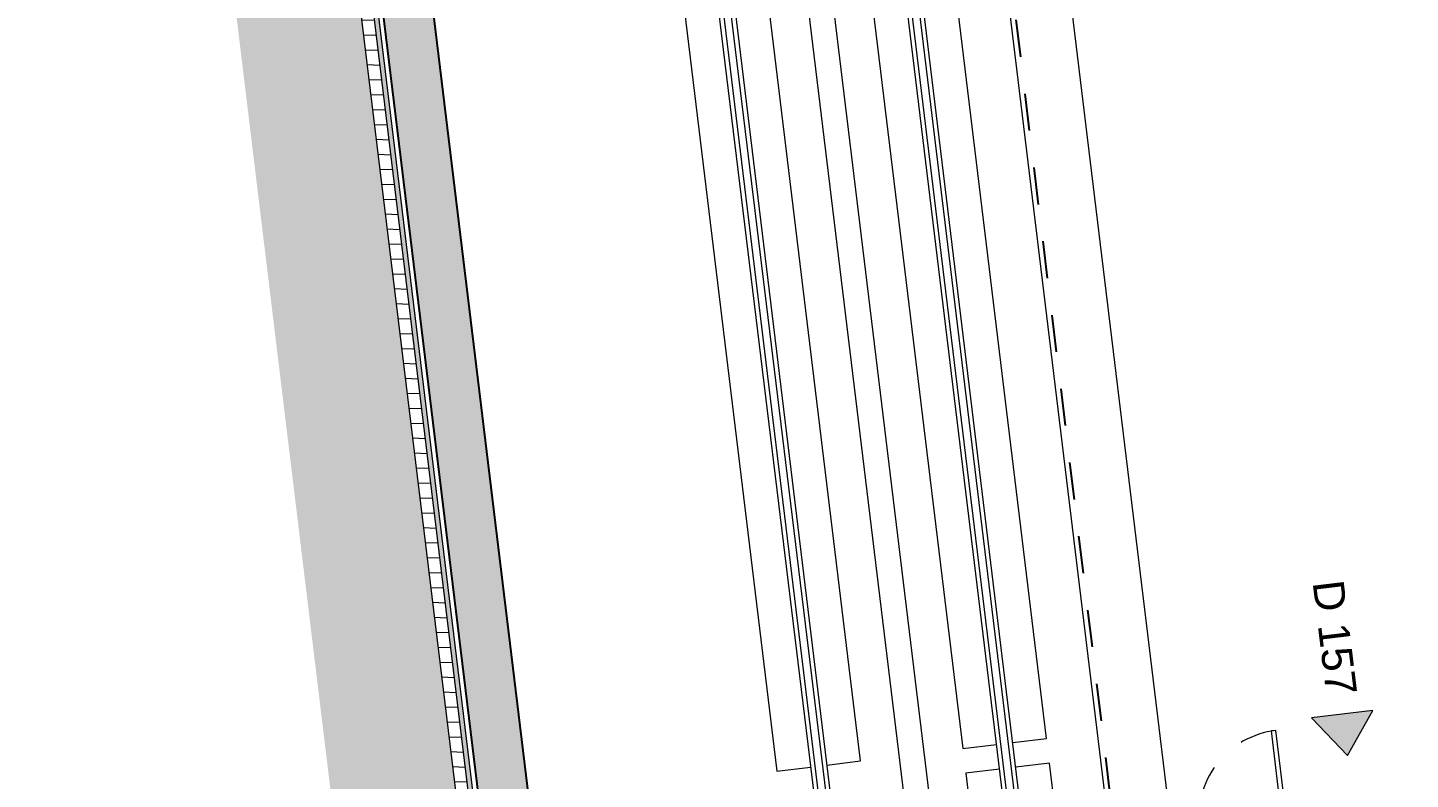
# Model space of a CAD drawing. Header units: metres. Extents: x 400403 to 400526, y 4543947 to 4544120.
# Drawn here: x 400445.74 to 400456.89, y 4543989.66 to 4543995.73 of the extents above; entities that cross this region are included whole.
import ezdxf

# ---------------------------------------------------------------- set-up
doc = ezdxf.new("R2010")
doc.units = ezdxf.units.M
doc.linetypes.add('Dash', pattern=[0.6, 0.3, -0.3])
doc.linetypes.add('Hidden', pattern=[0.6000000000000001, 0.4, -0.2])
for name, color, linetype, lineweight, true_color in [('A-----NPP', 7, 'Continuous', 15, 0x00a000), ('A_AREA', 4, 'Dash', 60, 0x00ffff), ('A_DOOR', 5, 'Continuous', 13, 0x0000ff), ('A_RC', 7, 'Continuous', 15, 0x007f00)]:
    doc.layers.add(name, color=color, linetype=linetype, lineweight=lineweight, true_color=true_color)
for name, color, linetype, lineweight in [('A-DETLGEM', 7, 'Continuous', 13), ('A_ELEVATION_1', 7, 'Continuous', 13), ('A_SECTION_LINE', 7, 'Continuous', 5), ('G-PLANOTM', 7, 'Continuous', 13)]:
    doc.layers.add(name, color=color, linetype=linetype, lineweight=lineweight)
doc.styles.add('Arial_1', font='Arial.ttf', dxfattribs={"height": 0.2499999999999998})

# ---------------------------------------------------------------- blocks, each defined once
blk = doc.blocks.new('C1060_30_TUNNEL_PLATFORM EDGE - C1060_30_TUNNEL_PLATFORM EDGE-4192308-PERON KAT _1_10 _-3_21_ KOTU TUĞLA DUVAR PLANI - 2_2')
at = {"layer": 'G-PLANOTM'}
for p, q in [((90, 1.999999979749713), (24.83265379565709, 1.999999979749713)), ((90, 1.499999979749506), (25.19592505965992, 1.499999979749506))]:
    blk.add_line(p, q, dxfattribs=at)
blk = doc.blocks.new('E1010_70_PLATFORM ENDING DOOR - INT HOLLOW METAL-4232869-PERON KAT _1_10 _-3_21_ KOTU TUĞLA DUVAR PLANI - 2_2')
at = {"layer": 'A_DOOR', "lineweight": 15}
for p, q in [((0.974999999999992, 1.245000000000009), (1.014999999999992, 1.245000000000009)), ((0.9749999999999922, 1.185000000000009), (0.974999999999992, 1.245000000000009)), ((0.9774999999999919, 1.242500000000011), (0.9774999999999922, 1.187500000000011)), ((1.012499999999992, 1.242500000000011), (0.9774999999999919, 1.242500000000011)), ((1.012499999999992, 1.187500000000011), (1.012499999999992, 1.242500000000011)), ((1.014999999999992, 1.245000000000009), (1.014999999999992, 1.185000000000009)), ((1.014999999999992, 1.185000000000009), (0.9749999999999922, 1.185000000000009)), ((0.9774999999999922, 1.187500000000011), (1.012499999999992, 1.187500000000011)), ((0.9869999999999886, 1.185000000000009), (0.9969999999999881, 1.185000000000009)), ((0.9869999999999888, 1.170000000000009), (0.9869999999999886, 1.185000000000009)), ((0.9969999999999885, 1.170000000000009), (0.9869999999999888, 1.170000000000009)), ((0.9969999999999886, 1.185000000000009), (1.004999999999991, 1.185000000000009)), ((0.9969999999999897, -0.01499999999999172), (0.9969999999999886, 1.185000000000009)), ((0.9969999999999881, 1.185000000000009), (0.9969999999999885, 1.170000000000009)), ((1.004999999999991, 1.185000000000009), (1.004999999999992, -0.01499999999999172)), ((1.00499999999999, 1.185000000000009), (1.01499999999999, 1.185000000000009)), ((1.004999999999991, 1.170000000000009), (1.00499999999999, 1.185000000000009)), ((1.01499999999999, 1.170000000000009), (1.004999999999991, 1.170000000000009)), ((1.01499999999999, 1.185000000000009), (1.01499999999999, 1.170000000000009)), ((0.9869999999999904, 8.595257838805992e-15), (0.9969999999999903, 8.662937034387142e-15)), ((0.9869999999999904, -0.01499999999999172), (0.9869999999999904, 8.595257838805992e-15)), ((0.9969999999999903, 8.662937034387142e-15), (0.9969999999999903, -0.01499999999999165)), ((1.004999999999992, 8.595257838805992e-15), (1.014999999999992, 8.662937034387142e-15)), ((1.004999999999992, -0.01499999999999172), (1.004999999999992, 8.595257838805992e-15)), ((1.014999999999992, 8.662937034387142e-15), (1.014999999999992, -0.01499999999999165)), ((-0.4650000000000079, -0.01499999999999442), (-0.4250000000000079, -0.01499999999999442)), ((-0.4650000000000077, -0.07499999999999432), (-0.4650000000000079, -0.01499999999999442)), ((-0.4250000000000078, -0.07499999999999432), (-0.4650000000000077, -0.07499999999999432)), ((-0.4625000000000079, -0.0174999999999944), (-0.4625000000000078, -0.07249999999999435)), ((-0.4275000000000079, -0.0174999999999944), (-0.4625000000000079, -0.0174999999999944)), ((-0.4625000000000078, -0.07249999999999435), (-0.4275000000000077, -0.07249999999999435)), ((-0.4275000000000077, -0.07249999999999435), (-0.4275000000000079, -0.0174999999999944)), ((-0.4250000000000079, -0.01499999999999442), (-0.4250000000000078, -0.07499999999999432)), ((-0.4250000000000079, -0.07499999999999432), (-0.4250000000000079, -0.0449999999999941)), ((-0.4250000000000079, -0.0449999999999941), (-0.3450000000000079, -0.0449999999999941)), ((-0.3450000000000079, -0.07499999999999432), (-0.4250000000000079, -0.07499999999999432)), ((-0.3475000000000079, -0.04749999999999407), (-0.4225000000000079, -0.04749999999999407)), ((-0.4225000000000079, -0.04749999999999407), (-0.4225000000000079, -0.07249999999999435)), ((-0.4225000000000079, -0.07249999999999435), (-0.3475000000000079, -0.07249999999999435)), ((-0.3900000000000078, -0.07499999999999432), (-0.330000000000008, -0.07499999999999432)), ((-0.3900000000000078, -0.08499999999999422), (-0.3900000000000078, -0.07499999999999432)), ((-0.3300000000000079, -0.08499999999999422), (-0.3900000000000078, -0.08499999999999422)), ((-0.3475000000000079, -0.07249999999999435), (-0.3475000000000079, -0.04749999999999407)), ((-0.3450000000000079, -0.0449999999999941), (-0.3450000000000079, -0.07499999999999432)), ((-0.3450000000000079, -0.05699999999999408), (-0.330000000000008, -0.05699999999999408)), ((-0.3450000000000079, -0.06699999999999397), (-0.3450000000000079, -0.05699999999999408)), ((-0.3450000000000079, -0.0669999999999918), (0.3449999999999924, -0.0669999999999918)), ((-0.3450000000000079, -0.07499999999999432), (-0.3450000000000079, -0.0669999999999918)), ((-0.330000000000008, -0.06699999999999397), (-0.3450000000000079, -0.06699999999999397)), ((0.3449999999999924, -0.07499999999999432), (-0.3450000000000079, -0.07499999999999432)), ((-0.330000000000008, -0.05699999999999408), (-0.330000000000008, -0.06699999999999397)), ((-0.330000000000008, -0.07499999999999432), (-0.3300000000000079, -0.08499999999999422)), ((0.3299999999999924, -0.05699999999999192), (0.3449999999999924, -0.05699999999999192)), ((0.3299999999999924, -0.0669999999999918), (0.3299999999999924, -0.05699999999999192)), ((0.3449999999999924, -0.0669999999999918), (0.3299999999999924, -0.0669999999999918)), ((0.3299999999999924, -0.07499999999999162), (0.4249999999999923, -0.07499999999999162)), ((0.3299999999999924, -0.08499999999999151), (0.3299999999999924, -0.07499999999999162)), ((0.4249999999999924, -0.08499999999999151), (0.3299999999999924, -0.08499999999999151)), ((0.3449999999999924, -0.07499999999999162), (0.3449999999999924, -0.04499999999999139)), ((0.3449999999999924, -0.04499999999999139), (0.4249999999999923, -0.04499999999999139)), ((0.3449999999999924, -0.05699999999999192), (0.3449999999999924, -0.0669999999999918)), ((0.3449999999999924, -0.0669999999999918), (0.3449999999999924, -0.07499999999999432)), ((0.4249999999999923, -0.07499999999999162), (0.3449999999999924, -0.07499999999999162)), ((0.4224999999999923, -0.04749999999999137), (0.3474999999999923, -0.04749999999999137)), ((0.3474999999999923, -0.04749999999999137), (0.3474999999999923, -0.07249999999999164)), ((0.3474999999999923, -0.07249999999999164), (0.4224999999999923, -0.07249999999999164)), ((0.4224999999999923, -0.07249999999999164), (0.4224999999999923, -0.04749999999999137)), ((0.4249999999999922, -0.01499999999999172), (0.4649999999999923, -0.01499999999999172)), ((0.4249999999999923, -0.07499999999999162), (0.4249999999999922, -0.01499999999999172)), ((0.4249999999999923, -0.04499999999999139), (0.4249999999999923, -0.07499999999999162)), ((0.4249999999999923, -0.07499999999999162), (0.4249999999999924, -0.08499999999999151)), ((0.4649999999999924, -0.07499999999999162), (0.4249999999999923, -0.07499999999999162)), ((0.4274999999999923, -0.01749999999999169), (0.4274999999999924, -0.07249999999999164)), ((0.4624999999999923, -0.01749999999999169), (0.4274999999999923, -0.01749999999999169)), ((0.4274999999999924, -0.07249999999999164), (0.4624999999999925, -0.07249999999999164)), ((0.4624999999999925, -0.07249999999999164), (0.4624999999999923, -0.01749999999999169)), ((0.4649999999999923, -0.01499999999999172), (0.4649999999999924, -0.07499999999999162)), ((0.4649999999999924, -0.04699999999999148), (0.4799999999999925, -0.04699999999999148)), ((0.4649999999999924, -0.05699999999999138), (0.4649999999999924, -0.04699999999999148)), ((0.4649999999999921, -0.05699999999999138), (0.974999999999992, -0.05699999999999138)), ((0.4649999999999921, -0.06499999999999388), (0.4649999999999921, -0.05699999999999138)), ((0.4799999999999925, -0.05699999999999138), (0.4649999999999924, -0.05699999999999138)), ((0.974999999999992, -0.06499999999999388), (0.4649999999999921, -0.06499999999999388)), ((0.4649999999999924, -0.06499999999999334), (0.4799999999999925, -0.06499999999999334)), ((0.4649999999999924, -0.07499999999999324), (0.4649999999999924, -0.06499999999999334)), ((0.4799999999999925, -0.07499999999999324), (0.4649999999999924, -0.07499999999999324)), ((0.4799999999999925, -0.04699999999999148), (0.4799999999999925, -0.05699999999999138)), ((0.4799999999999925, -0.06499999999999334), (0.4799999999999925, -0.07499999999999324)), ((0.959999999999992, -0.04699999999998986), (0.9749999999999921, -0.04699999999998986)), ((0.959999999999992, -0.05699999999998975), (0.959999999999992, -0.04699999999998986)), ((0.9749999999999921, -0.05699999999998975), (0.959999999999992, -0.05699999999998975)), ((0.959999999999992, -0.06499999999999172), (0.9749999999999921, -0.06499999999999172)), ((0.959999999999992, -0.07499999999999162), (0.959999999999992, -0.06499999999999172)), ((0.9749999999999921, -0.07499999999999162), (0.959999999999992, -0.07499999999999162)), ((0.974999999999992, -0.01499999999999172), (1.014999999999992, -0.01499999999999172)), ((0.9749999999999922, -0.07499999999999162), (0.974999999999992, -0.01499999999999172)), ((0.9749999999999921, -0.04699999999998986), (0.9749999999999921, -0.05699999999998975)), ((0.974999999999992, -0.05699999999999138), (0.974999999999992, -0.06499999999999388)), ((0.9749999999999921, -0.06499999999999172), (0.9749999999999921, -0.07499999999999162)), ((1.014999999999992, -0.07499999999999162), (0.9749999999999922, -0.07499999999999162)), ((0.9774999999999919, -0.01749999999999007), (0.9774999999999922, -0.07249999999999002)), ((1.012499999999992, -0.01749999999999007), (0.9774999999999919, -0.01749999999999007)), ((0.9774999999999922, -0.07249999999999002), (1.012499999999992, -0.07249999999999002)), ((0.9969999999999903, -0.01499999999999165), (0.9869999999999904, -0.01499999999999172)), ((1.004999999999992, -0.01499999999999171), (0.9969999999999897, -0.01499999999999172)), ((1.014999999999992, -0.01499999999999165), (1.004999999999992, -0.01499999999999172)), ((1.012499999999992, -0.07249999999999002), (1.012499999999992, -0.01749999999999007)), ((1.014999999999992, -0.01499999999999172), (1.014999999999992, -0.07499999999999162))]:
    blk.add_line(p, q, dxfattribs=at)
at = {"layer": 'A_DOOR'}
for p, q in [((0.974999999999992, -0.01499999999999172), (0.974999999999992, 1.185000000000009)), ((1.014999999999992, 1.170000000000007), (1.014999999999992, 1.015187933717243e-14)), ((0.4044440494718735, 0.04174289858439793), (-0.4005559505281298, 0.04174289858443258)), ((-0.4005559505280796, 0.01174289858431221), (-0.4005559505280795, 0.04174289858431221)), ((-0.4005559505281341, 0.01174289858442207), (0.4044440494718691, 0.01174289858440475)), ((-0.3945797254728815, -0.003612440475016215), (-0.3945797254728814, 0.01174669302401121)), ((-0.3745797254728819, 0.01175939147384203), (-0.374579725472882, -0.003612440475016194)), ((0.3770827252608809, -0.003612440475018926), (0.3770827252608809, 0.01174289858431011)), ((0.3970827252608805, 0.01174289858430848), (0.3970827252608804, -0.003612440475018958)), ((0.4044440494719206, 0.04174289858430946), (0.4044440494719205, 0.01174289858430946)), ((-0.4088969128587294, -0.03947030485118735), (-0.4088969128587294, -0.04499999999988581)), ((-0.406128127817383, -0.03947030485128616), (-0.4088969128586771, -0.03947030485128615)), ((-0.4088969128586765, -0.03947030485128615), (-0.4048619663790108, -0.03947030485128616)), ((-0.4048619663790108, -0.03947030485128607), (-0.3640883171177384, -0.03947030485128614)), ((-0.3745797254728815, -0.003612440475016254), (-0.3945797254728815, -0.003612440475016215)), ((-0.3945797254728819, -0.003612440475016211), (-0.3945797254728821, -0.03947030485128535)), ((-0.374579725472882, -0.003612440475016249), (-0.374579725472882, -0.03947030485128538)), ((-0.3640883171177384, -0.03947030485128616), (-0.3600725658610873, -0.03947030485128617)), ((-0.3600725658610869, -0.03947030485128617), (-0.3629821546982512, -0.03947030485128616)), ((-0.3600725658611429, -0.04499999999988581), (-0.3600725658611386, -0.03947030485118735)), ((-0.3450000000000056, -0.0449999999999941), (0.3449999999999901, -0.0449999999999941)), ((-0.3300000000000079, -0.08499999999999422), (0.3299999999999923, -0.08499999999999172)), ((0.368749999999992, -0.107499999999994), (0.326249999999992, -0.107499999999994)), ((0.354999999999941, -0.08499999999989405), (0.3549999999999366, -0.08999999999989292)), ((0.3649999999999922, -0.08999999999999421), (0.354999999999992, -0.08999999999999421)), ((0.354999999999992, -0.08999999999999421), (0.3563397459621477, -0.08999999999999421)), ((0.3581801474065978, -0.03947030485117002), (0.3581801474065978, -0.04499999999988581)), ((0.3610897362438126, -0.03947030485128752), (0.3581801474066484, -0.0394703048512875)), ((0.3581801474066478, -0.0394703048512875), (0.3621958986632987, -0.03947030485128752)), ((0.3621958986632987, -0.03947030485128752), (0.4119695518584635, -0.03947030485128761)), ((0.387499999999992, -0.08999999999999421), (0.3649999999999921, -0.08999999999999421)), ((0.373749999999992, -0.08999999999999415), (0.373749999999992, -0.102499999999994)), ((0.3970827252608808, -0.003612440475018965), (0.3770827252608809, -0.003612440475018927)), ((0.3770827252608804, -0.003612440475018922), (0.3770827252608803, -0.03947030485128752)), ((0.378749999999992, -0.102499999999994), (0.378749999999992, -0.08999999999999415)), ((0.397499999999992, -0.08999999999999421), (0.387499999999992, -0.08999999999999421)), ((0.3961602540378363, -0.08999999999999421), (0.397499999999992, -0.08999999999999421)), ((0.3970827252608804, -0.003612440475018961), (0.3970827252608803, -0.03947030485128755)), ((0.3974999999999443, -0.08999999999989292), (0.3974999999999443, -0.08499999999987672)), ((0.4119695518584635, -0.03947030485128761), (0.4160044983381292, -0.03947030485128761)), ((0.4160044983381294, -0.03947030485128761), (0.4132357132968352, -0.03947030485128761)), ((0.416004498338087, -0.04499999999988581), (0.4160044983380783, -0.03947030485118735)), ((0.4649999999999923, -0.04499999999999139), (0.9749999999999921, -0.04499999999999139)), ((0.9599999999999902, -0.07499999999999162), (0.4799999999999941, -0.07499999999999162)), ((0.326249999999992, -0.1124999999999939), (0.368749999999992, -0.1124999999999939))]:
    blk.add_line(p, q, dxfattribs=at)
at = {"layer": 'A_DOOR', "color": 176, "true_color": 0x00007f}
for p, q in [((-0.3549999999999658, -0.07500000000000649), (-0.3149999999999658, -0.07500000000000642)), ((-0.3549999999999658, -0.07500000000000649), (-0.3549999999999646, -0.7850000000000066)), ((-0.3149999999999646, -0.7850000000000066), (-0.3149999999999658, -0.07500000000000637)), ((-0.3549999999999646, -0.7850000000000066), (-0.3149999999999646, -0.7850000000000066))]:
    blk.add_line(p, q, dxfattribs=at)
at = {"layer": 'A_DOOR', "color": 7, "lineweight": 5}
for p, q in [((0.3549999999999663, -0.1000000000009694), (-0.3550000000000071, -0.1000000000009717)), ((0.2072335025380465, -0.1000000000009698), (0.3549999999999663, -0.1000000000009694))]:
    blk.add_line(p, q, dxfattribs=at)
at = {"layer": 'A_DOOR', "color": 7, "linetype": 'Dash', "lineweight": 5}
for p, q in [((0.3299999999999952, -0.06000000000096977), (-0.2504822335025506, -0.06000000000097165)), ((0.2072335025380255, -0.06000000000097017), (0.329999999999993, -0.06000000000096977)), ((0.3474999999999881, -0.06000000000096972), (0.3549999999999531, -0.06000000000096969)), ((0.3549999999999531, -0.06000000000096969), (0.3474999999999992, -0.06000000000096972))]:
    blk.add_line(p, q, dxfattribs=at)
at = {"layer": 'A_DOOR', "linetype": 'Dash', "lineweight": 5}
blk.add_arc((-0.3549999999999656, -0.07500000000000649), 0.7099999999999996, 269.9999999999997, 1.000000000000618, dxfattribs=at)
at = {"layer": 'A_DOOR'}
for centre, radius, start, end in [((0.326249999999992, -0.1099999999999939), 0.002500000000000002, 90, 269.9999999999996), ((0.368749999999992, -0.102499999999994), 0.01000000000000001, 269.9999999999999, 3.975693351829397e-13), ((0.368749999999992, -0.102499999999994), 0.005000000000000004, 269.9999999999996, 0)]:
    blk.add_arc(centre, radius, start, end, dxfattribs=at)
blk = doc.blocks.new('M09-PRT-S24-ZZ-M3-ARC-01_rvt-1-PERON KAT _1_10 _-3_21_ KOTU TUĞLA DUVAR PLANI - 2_2')
at = {"layer": 'G-PLANOTM', "linetype": 'Hidden', "lineweight": 5, "true_color": 0x787878}
h = blk.add_hatch(dxfattribs=at)
h.set_pattern_fill('FP_1', color=8, style=0, pattern_type=2)
h.set_pattern_definition([(45, (0, 0), (-0.08838834764831845, 0.08838834764831845), []), (45, (0.08800000000000001, 0), (-0.08838834764831845, 0.08838834764831845), [0.063, -0.031])])
h.paths.add_polyline_path([(126.8121334168002, -43.94984180028957), (127.0503788279411, -43.62192512375999), (69.14334172818242, -1.550000000000271), (68.45375773204518, -1.550000000000263), (126.4136455600131, -43.66032342544006)], flags=0)
h.paths.add_polyline_path([(132.2902747160183, -36.4098271582594), (132.5285201268918, -36.08191048209794), (127.3504922333829, -32.31985300626563), (127.1122468225093, -32.64776968242712), (132.1021460413161, -36.27314367535099)], flags=0)
h.paths.add_polyline_path([(121.2879627219687, -28.41617958819882), (121.5262081328422, -28.08826291203734), (113.7134310618535, -22.41194810813881), (113.47518565098, -22.73986478430029), (116.3527024355227, -24.83050310331983), (116.3536590453407, -24.82918652046008), (116.5154591494044, -24.94674810570355), (116.5145058344612, -24.94806015382449), (121.2163430921679, -28.36414488130859)], flags=0)
h.paths.add_polyline_path([(108.3025794247999, -18.98174638035507), (108.5408248356733, -18.65382970419358), (84.99942286000416, -1.550000000000271), (84.30983886464098, -1.550000000000263), (108.2978207895446, -18.9782890294669)], flags=0)
at = {"layer": 'A-----NPP', "color": 8, "lineweight": 5, "true_color": 0x7f7f7f}
for p, q in [((129.6837529130433, -40.67791728986956), (61.15674047199834, 9.10987156570154)), ((129.6631607588328, -40.70625995862839), (61.15674047199834, 9.066567821165558)), ((61.15674047199834, 8.987542201254882), (129.6255818434477, -40.75798289835546)), ((61.15674047199834, 8.944238456716471), (129.6049896892361, -40.78632556711587)), ((128.795871885355, -41.89998068390911), (61.15674047199834, 7.242724845237294)), ((128.7752797311433, -41.92832335266954), (61.15674047199834, 7.19942110069888)), ((61.15674047199834, 7.120395480788196), (128.7377008157582, -41.98004629239659)), ((61.15674047199834, 7.077091736252211), (128.7171086615477, -42.00838896115542))]:
    blk.add_line(p, q, dxfattribs=at)
at = {"layer": 'A_AREA', "lineweight": 25}
blk.add_line((61.15674047199828, 10.00937164759286), (113.6075442818148, -28.09836794830504), dxfattribs=at)
at = {"layer": 'A_RC'}
for p, q in [((120.4851631140946, -35.13476268423855), (71.43812001522774, 0.4999999999997044)), ((71.77838033856857, 0.4999999999997044), (120.6027201645531, -34.97295928536356)), ((112.6578046494563, -27.9703952388975), (103.1114041158319, -21.03452926184634)), ((102.711710144273, -21.58466081802129), (112.2581106778974, -28.52052679507245)), ((111.7699090054479, -29.19247875057571), (102.2235084718236, -22.25661277352448)), ((101.8238145002647, -22.80674432969944), (111.3702150338891, -29.74261030675067)), ((112.4972513773523, -28.19137785989391), (112.6578046494563, -27.9703952388975)), ((112.8196080483312, -28.08795228935599), (112.6590547762273, -28.30893491035239)), ((122.3660085819557, -35.02381826640717), (112.8196080483312, -28.08795228935599)), ((112.2581106778974, -28.52052679507245), (112.4186639500016, -28.29954417407578)), ((112.5804673488766, -28.41710122453424), (112.4199140767724, -28.63808384553095)), ((112.4199140767724, -28.63808384553095), (121.9663146103968, -35.57394982258211)), ((111.6093703496639, -29.41344125393355), (111.7699090054479, -29.19247875057571)), ((111.3702150338891, -29.74261030675067), (111.5307829223132, -29.52160756811544))]:
    blk.add_line(p, q, dxfattribs=at)
at = {"layer": 'G-PLANOTM', "lineweight": 25}
for p, q in [((68.4537577320451, -1.550000000000263), (126.8121334168, -43.94984180028954)), ((127.050378827941, -43.62192512375997), (69.14334172818235, -1.550000000000271))]:
    blk.add_line(p, q, dxfattribs=at)
at = {"lineweight": 15}
for name, p, rotation in [('C1060_30_TUNNEL_PLATFORM EDGE - C1060_30_TUNNEL_PLATFORM EDGE-4192308-PERON KAT _1_10 _-3_21_ KOTU TUĞLA DUVAR PLANI - 2_2', (39.89113104319999, 23.55619662124861), 324.0000000000001), ('E1010_70_PLATFORM ENDING DOOR - INT HOLLOW METAL-4232869-PERON KAT _1_10 _-3_21_ KOTU TUĞLA DUVAR PLANI - 2_2', (114.2978755848708, -27.31842816428154), 234.0016058172268)]:
    blk.add_blockref(name, p, dxfattribs=dict(at, rotation=rotation))
blk = doc.blocks.new('Elevation - Filled Arrow-693709-PERON KAT _1_10 _-3_21_ KOTU TUĞLA DUVAR PLANI - 2_2')
at = {"layer": 'A_SECTION_LINE'}
blk.add_hatch(color=256, dxfattribs=at).paths.add_polyline_path([(6.591881948714948e-07, 0.005843741991433941), (0.002531957843382645, 0.002468698742516678), (-0.002450179215144995, 0.002468698742516693)], flags=0)
for p, q in [((6.591881948721558e-07, 0.005843741991433941), (-0.002450179215144995, 0.002468698742516693)), ((0.002531957843382645, 0.002468698742516679), (6.591881948714948e-07, 0.005843741991433941)), ((-0.002450179215144993, 0.002468698742516694), (0.002531957843382645, 0.002468698742516678))]:
    blk.add_line(p, q, dxfattribs=at)

msp = doc.modelspace()

# ---------------------------------------------------------------- hatches: boundary and pattern name
at = {"layer": 'A-DETLGEM', "lineweight": 5, "true_color": 0x787878}
h = msp.add_hatch(dxfattribs=at)
h.set_pattern_fill('FP_3', color=8, scale=0.999999999991027, angle=-47.07600604230347, style=0, pattern_type=2)
h.set_pattern_definition([(357.9239939576966, (400397.7144573492, 4544091.538091335), (0.004347025583265216, 0.1199212381870702), [])])
h.paths.add_polyline_path([(400452.6685577554, 4543963.805146002), (400452.7678284498, 4543963.817201259), (400452.1747098116, 4543968.701319427), (400451.8272613075, 4543968.659125897), (400443.1169364539, 4544040.385510983), (400440.973465436, 4544042.690224256), (400440.3665329389, 4544047.688094571), (400440.2760209007, 4544047.603914931), (400440.8781117316, 4544042.645913994), (400443.0215827495, 4544040.341200721), (400451.7400458704, 4543968.547799946), (400452.087494374, 4543968.589993476), (400452.5592706141, 4543964.70508621)], flags=0)
h.paths.add_polyline_path([(400459.1853930682, 4543964.596538912), (400459.2846637621, 4543964.608594169), (400458.7048059066, 4543969.383514573), (400461.7701833366, 4543969.755768565), (400460.998646896, 4543976.109093011), (400466.7563471758, 4543976.808297911), (400467.2265021942, 4543972.936740827), (400474.7538783504, 4543973.850852023), (400474.283723332, 4543977.722409106), (400480.0414236113, 4543978.421614005), (400480.8129600519, 4543972.068289559), (400483.8553221314, 4543972.437748608), (400484.4351799874, 4543967.662828204), (400484.5344506814, 4543967.674883462), (400483.9425375685, 4543972.549074559), (400480.9001754895, 4543972.179615511), (400480.1286390489, 4543978.532939957), (400474.1723973808, 4543977.809624544), (400474.6425523991, 4543973.93806746), (400467.3137176313, 4543973.048066777), (400466.8435626134, 4543976.919623862), (400460.8873209447, 4543976.19630845), (400461.6588573853, 4543969.842984003), (400458.5934799553, 4543969.47073001), (400459.1688004301, 4543964.733173301)], flags=0)
h.paths.add_polyline_path([(400459.9918782643, 4543983.531630363), (400465.9479263393, 4543984.254922268), (400464.8557200652, 4543993.248847186), (400458.9191393612, 4543992.527919366), (400459.9690330608, 4543983.723216639)], flags=0)
h.paths.add_polyline_path([(400460.0793088062, 4543983.642982437), (400459.0302506734, 4543992.440677864), (400464.7685046281, 4543993.137521234), (400465.8366003876, 4543984.342137705), (400460.8238406891, 4543983.733397067)], flags=0)
h.paths.add_polyline_path([(400458.046122513, 4543999.862199532), (400463.9712657613, 4544000.581738408), (400463.0324890955, 4544008.312225821), (400462.9198037434, 4544008.795462168), (400462.8188438561, 4544009.281283592), (400462.7296685494, 4544009.769405625), (400462.6523300392, 4544010.259542453), (400462.5868736111, 4544010.75140708), (400462.5333375918, 4544011.244711499), (400462.4917533278, 4544011.739166859), (400462.4621451708, 4544012.23448364), (400462.4445304564, 4544012.730371809), (400462.4389194982, 4544013.226541006), (400462.4453155819, 4544013.722700703), (400462.4637149625, 4544014.218560378), (400462.4793540073, 4544014.49482813), (400462.5070143264, 4544014.770152225), (400462.5466433965, 4544015.04400983), (400462.5981659611, 4544015.315880894), (400462.6614841811, 4544015.585249143), (400462.7364778157, 4544015.851603053), (400462.8230044554, 4544016.114436824), (400462.9235176184, 4544016.37935453), (400463.0299779103, 4544016.627555124), (400463.1500316883, 4544016.876865254), (400463.2808331425, 4544017.120708297), (400463.422133884, 4544017.358621203), (400463.5736655855, 4544017.590152182), (400463.7351404928, 4544017.81486156), (400463.9062519699, 4544018.032322622), (400454.6280945071, 4544028.008427956), (400458.0428259128, 4543999.889345844)], flags=0)
h.paths.add_polyline_path([(400458.13333795, 4543999.973525482), (400454.7644674669, 4544027.714959431), (400463.7738464681, 4544018.027851372), (400463.606532131, 4544017.809376706), (400463.4486891135, 4544017.583964087), (400463.3006047342, 4544017.352023827), (400463.1625485487, 4544017.113978123), (400463.034771857, 4544016.870260286), (400462.9175072486, 4544016.621313947), (400462.810968178, 4544016.367592262), (400462.709071736, 4544016.090110143), (400462.6308224966, 4544015.847678075), (400462.5575438008, 4544015.582431962), (400462.4956458771, 4544015.314301556), (400462.445241396, 4544015.04377493), (400462.4064221081, 4544014.771344515), (400462.3792586761, 4544014.497506214), (400462.3638005435, 4544014.222758487), (400462.344939449, 4544013.693761763), (400462.3389198544, 4544013.227025782), (400462.3445352098, 4544012.728999308), (400462.3621856692, 4544012.231254033), (400462.3918609211, 4544011.734080746), (400462.4335436268, 4544011.237769905), (400462.4872094366, 4544010.742611465), (400462.552826997, 4544010.24889471), (400462.6303579725, 4544009.756908078), (400462.7197570686, 4544009.266938997), (400462.8209720553, 4544008.779273718), (400462.9339438026, 4544008.294197143), (400463.8599398105, 4544000.668953845), (400458.5688852772, 4544000.026417577)], flags=0)
h.paths.add_polyline_path([(400473.2833069172, 4543985.144189117), (400479.2395190084, 4543985.867500938), (400478.1471327222, 4543994.862908197), (400472.1908910541, 4543994.139592783), (400472.3399262401, 4543992.912341758), (400472.5492364206, 4543992.83768116), (400472.7456524536, 4543992.754123638), (400472.9364829278, 4543992.659197175), (400473.1021770272, 4543992.565486071), (400473.278458511, 4543992.451705678), (400473.4477920542, 4543992.327821494), (400473.6095992732, 4543992.194256666), (400473.7633274915, 4543992.051467401), (400473.9084516294, 4543991.899941416), (400474.0444759946, 4543991.74019627), (400474.1709359764, 4543991.572777596), (400474.2873996334, 4543991.398257236), (400474.3934691679, 4543991.217231289), (400474.488782282, 4543991.030318075), (400474.5786858709, 4543990.822838184), (400474.6505804016, 4543990.625982889), (400474.709306113, 4543990.431696511), (400474.7578941398, 4543990.229306682), (400474.7939516521, 4543990.030368037), (400474.8192459974, 4543989.822086171), (400474.8323296225, 4543989.612682355), (400474.8331578379, 4543989.402871836), (400474.8217278147, 4543989.193371254), (400474.79632313, 4543988.974755244), (400474.7622909542, 4543988.778158709), (400474.7144871308, 4543988.573864964), (400474.6548304069, 4543988.372712747), (400474.5835245471, 4543988.175389119), (400474.5008131066, 4543987.982568069), (400474.4069785989, 4543987.794908206), (400474.3023415288, 4543987.613050506), (400474.1872592983, 4543987.43761613), (400474.0621249881, 4543987.269204303), (400473.9273660137, 4543987.108390254), (400473.7834426603, 4543986.955723272), (400473.6308465205, 4543986.811724807), (400473.4700988075, 4543986.67688671), (400473.3017485785, 4543986.551669539), (400473.1263708575, 4543986.436500991), (400473.2747680159, 4543985.214503887)], flags=0)
h.paths.add_polyline_path([(400473.3705223548, 4543985.255515068), (400473.2332925061, 4543986.385553398), (400473.408792357, 4543986.505118405), (400473.5771235107, 4543986.634581187), (400473.7377284608, 4543986.773512967), (400473.8900752883, 4543986.921453607), (400474.033659428, 4543987.077913134), (400474.1680053352, 4543987.242373363), (400474.2926680595, 4543987.414289603), (400474.4072347256, 4543987.593092478), (400474.5113258912, 4543987.7781898), (400474.6045968114, 4543987.968968531), (400474.6867385763, 4543988.164796823), (400474.7574791355, 4543988.365026097), (400474.8165841988, 4543988.568993204), (400474.8638580125, 4543988.77602261), (400474.8991440078, 4543988.985428645), (400474.9223253196, 4543989.196517765), (400474.9333251715, 4543989.408590847), (400474.9321071329, 4543989.620945515), (400474.9186752373, 4543989.83287846), (400474.8930739714, 4543990.043687768), (400474.8553881241, 4543990.252675246), (400474.8057425107, 4543990.459148736), (400474.742734118, 4543990.666704048), (400474.6712687486, 4543990.861829015), (400474.5868859711, 4543991.056702144), (400474.4884589599, 4543991.251547192), (400474.3852250609, 4543991.430289452), (400474.2686148203, 4543991.607766326), (400474.1419881839, 4543991.778241205), (400474.0057645338, 4543991.94114948), (400473.8545224141, 4543992.101524921), (400473.7063611532, 4543992.242134887), (400473.5441730344, 4543992.379215167), (400473.3743678416, 4543992.506738442), (400473.197507964, 4543992.624282361), (400473.0141791544, 4543992.731457622), (400472.8249885906, 4543992.827909264), (400472.6305628624, 4543992.913317845), (400472.431545903, 4543992.987400494), (400472.3022170058, 4543994.052377346), (400478.0599172851, 4543994.751582244), (400479.1281930571, 4543985.954716375), (400473.5552954325, 4543985.277953582)], flags=0)
h.paths.add_polyline_path([(400490.9520152997, 4543968.454221114), (400491.0512859941, 4543968.466276371), (400490.4714281381, 4543973.241196775), (400490.8435324653, 4543973.286384464), (400488.6596293155, 4543991.270039597), (400490.7920369956, 4543988.977221899), (400484.0836140494, 4544044.218666462), (400483.9677507169, 4544044.343245594), (400490.6556640359, 4543989.270690424), (400488.5232563558, 4543991.563508122), (400490.732206514, 4543973.373599902), (400490.3601021873, 4543973.328412213), (400490.9354226621, 4543968.590855503)], flags=0)
h.paths.add_polyline_path([(400471.2792374413, 4544001.465046455), (400477.2538798433, 4544002.190596421), (400477.0457587489, 4544003.904398602), (400470.2555795555, 4544011.205367911), (400471.2667903668, 4544001.583483002)], flags=0)
h.paths.add_polyline_path([(400471.368067774, 4544001.576568517), (400470.3863378647, 4544010.917936397), (400476.9504050445, 4544003.86008834), (400477.1425538911, 4544002.277811859), (400471.4450105066, 4544001.585912306)], flags=0)
at = {"layer": 'A-DETLGEM', "true_color": 0xc0c0c0}
h = msp.add_hatch(color=9, dxfattribs=at)
h.paths.add_polyline_path([(400452.7678284498, 4543963.817201259), (400452.807536728, 4543963.822023363), (400452.2095959864, 4543968.745849808), (400451.8621474833, 4543968.703656279), (400443.1550779355, 4544040.403235087), (400441.0116069176, 4544042.707948361), (400440.4027377538, 4544047.721766425), (400440.3665329389, 4544047.688094571), (400440.973465436, 4544042.690224256), (400443.1169364539, 4544040.385510983), (400451.8272613075, 4543968.659125897), (400452.1747098116, 4543968.701319427), (400452.7590697927, 4543963.88932564)], flags=0)
h.paths.add_polyline_path([(400459.1456847905, 4543964.591716809), (400459.1853930682, 4543964.596538912), (400458.5934799553, 4543969.47073001), (400461.6588573853, 4543969.842984003), (400460.8873209447, 4543976.19630845), (400466.8435626134, 4543976.919623862), (400467.3137176313, 4543973.048066777), (400474.6425523991, 4543973.93806746), (400474.1723973808, 4543977.809624544), (400480.1286390489, 4543978.532939957), (400480.9001754895, 4543972.179615511), (400483.9425375685, 4543972.549074559), (400484.5344506814, 4543967.674883462), (400484.5741589595, 4543967.679705564), (400483.9774237438, 4543972.59360494), (400480.9350616648, 4543972.224145892), (400480.1635252247, 4543978.577470337), (400474.1278670002, 4543977.844510719), (400474.5980220182, 4543973.972953635), (400467.3486038066, 4543973.092597158), (400466.8784487887, 4543976.964154243), (400460.8427905642, 4543976.231194624), (400461.6143270048, 4543969.877870179), (400458.5489495748, 4543969.505616185), (400459.1390477351, 4543964.646370565)], flags=0)
h.paths.add_polyline_path([(400459.9569060474, 4543983.487089534), (400465.9924567199, 4543984.220036092), (400464.8906062405, 4543993.293377566), (400458.8746948356, 4543992.562815967), (400459.9556163388, 4543983.497905393)], flags=0)
h.paths.add_polyline_path([(400459.9918782643, 4543983.531630363), (400458.9191393612, 4543992.527919366), (400464.8557200652, 4543993.248847186), (400465.9479263393, 4543984.254922268), (400460.1314518425, 4543983.548579931)], flags=0)
h.paths.add_polyline_path([(400458.0112363381, 4543999.817669151), (400464.0157961418, 4544000.546852232), (400463.0719067157, 4544008.319441385), (400462.9540591092, 4544008.827320962), (400462.853616445, 4544009.313623422), (400462.7649953143, 4544009.802260861), (400462.6882504007, 4544010.292949756), (400462.623429733, 4544010.785405664), (400462.5705746912, 4544011.279343418), (400462.5297200285, 4544011.774477336), (400462.5008939017, 4544012.270521433), (400462.4841179132, 4544012.767189649), (400462.4794071672, 4544013.264196078), (400462.4867703492, 4544013.761255213), (400462.5060082256, 4544014.257894722), (400462.519393141, 4544014.493754781), (400462.5472567083, 4544014.769675243), (400462.5872155993, 4544015.044103815), (400462.6391938786, 4544015.316496773), (400462.7030915535, 4544015.586352989), (400462.7787847874, 4544015.853140966), (400462.8661452603, 4544016.11639228), (400462.9649505989, 4544016.375457826), (400463.0751031215, 4544016.630059193), (400463.1963096686, 4544016.879517213), (400463.3283640147, 4544017.123412716), (400463.4709075989, 4544017.361116725), (400463.6239789823, 4544017.592643403), (400463.7867914751, 4544017.816846895), (400463.9594442361, 4544018.033863748), (400454.573545323, 4544028.125815366), (400458.009917698, 4543999.828527677)], flags=0)
h.paths.add_polyline_path([(400458.046122513, 4543999.862199532), (400454.6280945071, 4544028.008427956), (400463.9062519699, 4544018.032322622), (400463.7351404928, 4544017.81486156), (400463.5736655855, 4544017.590152182), (400463.4178631395, 4544017.351430406), (400463.2808331425, 4544017.120708297), (400463.1500316883, 4544016.876865254), (400463.0299779103, 4544016.627555124), (400462.9208997866, 4544016.373251341), (400462.8230044554, 4544016.114436824), (400462.7301173477, 4544015.829012659), (400462.6614841811, 4544015.585249143), (400462.5981659611, 4544015.315880894), (400462.5466433965, 4544015.04400983), (400462.5062295982, 4544014.762341226), (400462.4784841562, 4544014.479461997), (400462.4637149625, 4544014.218560378), (400462.4453155819, 4544013.722700703), (400462.4389194982, 4544013.226541006), (400462.4445304564, 4544012.730371809), (400462.4621451708, 4544012.23448364), (400462.4917533278, 4544011.739166859), (400462.5333375918, 4544011.244711499), (400462.5868736111, 4544010.75140708), (400462.6523300392, 4544010.259542453), (400462.7296685494, 4544009.769405625), (400462.8188438561, 4544009.281283592), (400462.9198037434, 4544008.795462168), (400463.0330741453, 4544008.307408151), (400463.9712657613, 4544000.581738408), (400458.1453932078, 4543999.874254788)], flags=0)
h.paths.add_polyline_path([(400473.2484207419, 4543985.099658736), (400479.284049389, 4543985.832614762), (400478.1820188975, 4543994.907438577), (400472.1463606735, 4543994.174478958), (400472.3033203884, 4543992.881972294), (400472.5165721179, 4543992.807302116), (400472.6992997048, 4543992.731547963), (400472.8883344322, 4543992.639742639), (400473.0715157325, 4543992.536969901), (400473.2482302474, 4543992.423592242), (400473.4178836812, 4543992.300005571), (400473.5799032227, 4543992.166638209), (400473.7337397608, 4543992.023949686), (400473.8788699331, 4543991.872429312), (400474.0147979796, 4543991.712594587), (400474.1410574355, 4543991.544989416), (400474.2572126357, 4543991.37018218), (400474.3628600175, 4543991.188763615), (400474.4495357378, 4543991.019716297), (400474.533708327, 4543990.828649135), (400474.6065029633, 4543990.632964118), (400474.6676678532, 4543990.433338114), (400474.7169914288, 4543990.230461626), (400474.754303081, 4543990.025036394), (400474.7794737504, 4543989.817772982), (400474.7924163715, 4543989.609388304), (400474.7930851048, 4543989.400583901), (400474.7792358823, 4543989.172607589), (400474.7576405313, 4543988.984719086), (400474.7216476873, 4543988.779058686), (400474.6736268132, 4543988.575869906), (400474.6137440131, 4543988.375855568), (400474.5422064197, 4543988.179707517), (400474.4592614784, 4543987.988104223), (400474.3651960958, 4543987.801708438), (400474.2603356392, 4543987.621164899), (400474.1449529473, 4543987.446978354), (400474.0197164291, 4543987.280110134), (400473.8846547069, 4543987.12063671), (400473.7407301488, 4543986.969654641), (400473.5880352646, 4543986.827260971), (400473.4272334832, 4543986.694090133), (400473.2588810144, 4543986.570602759), (400473.0835601851, 4543986.457225991), (400473.2471021014, 4543985.110517261)], flags=0)
h.paths.add_polyline_path([(400473.2833069172, 4543985.144189117), (400473.1263708575, 4543986.436500991), (400473.3017485785, 4543986.551669539), (400473.4700988075, 4543986.67688671), (400473.6308465205, 4543986.811724807), (400473.7834426603, 4543986.955723272), (400473.9273660137, 4543987.108390254), (400474.0621249881, 4543987.269204303), (400474.1872592983, 4543987.43761613), (400474.3023415288, 4543987.613050506), (400474.4069785989, 4543987.794908206), (400474.5074580634, 4543987.998059126), (400474.5835245471, 4543988.175389119), (400474.6558126035, 4543988.376024545), (400474.7144871308, 4543988.573864964), (400474.7622909542, 4543988.778158709), (400474.7980785943, 4543988.984896186), (400474.8217278147, 4543989.193371254), (400474.8331578379, 4543989.402871836), (400474.8323296225, 4543989.612682355), (400474.8192459974, 4543989.822086171), (400474.7939516521, 4543990.030368037), (400474.7565329825, 4543990.236816536), (400474.7071177983, 4543990.440726513), (400474.6458748831, 4543990.641401486), (400474.5730134217, 4543990.838156021), (400474.488782282, 4543991.030318075), (400474.3934691679, 4543991.217231289), (400474.2873996334, 4543991.398257236), (400474.1709359764, 4543991.572777596), (400474.0444759946, 4543991.74019627), (400473.9084516294, 4543991.899941416), (400473.7633274915, 4543992.051467401), (400473.6095992732, 4543992.194256666), (400473.4439646486, 4543992.33062162), (400473.2682025452, 4543992.458325363), (400473.1021770272, 4543992.565486071), (400472.9195497153, 4543992.668774039), (400472.7312003668, 4543992.761216792), (400472.5377723147, 4543992.842498573), (400472.3399262401, 4543992.912341758), (400472.1908910541, 4543994.139592783), (400478.1471327222, 4543994.862908197), (400479.2395190084, 4543985.867500938), (400473.334393588, 4543985.150392991)], flags=0)
h.paths.add_polyline_path([(400490.912307022, 4543968.449399011), (400490.9520152997, 4543968.454221114), (400490.3601021873, 4543973.328412213), (400490.732206514, 4543973.373599902), (400488.5232563558, 4543991.563508122), (400490.6556640359, 4543989.270690424), (400483.9677507169, 4544044.343245594), (400483.9214053843, 4544044.393077247), (400490.6011148518, 4543989.388077835), (400488.4687071716, 4543991.680895532), (400490.6876761335, 4543973.408486077), (400490.3155718063, 4543973.363298387), (400490.9056699671, 4543968.504052767)], flags=0)
h.paths.add_polyline_path([(400471.2437053081, 4544001.420437631), (400477.2984102238, 4544002.155710245), (400477.0839002305, 4544003.922122707), (400470.2032762315, 4544011.320340516), (400471.2398309094, 4544001.457303355)], flags=0)
h.paths.add_polyline_path([(400471.2792374413, 4544001.465046455), (400470.2555795555, 4544011.205367911), (400477.0457587489, 4544003.904398602), (400477.2538798433, 4544002.190596421), (400471.452247412, 4544001.48605648)], flags=0)
at = {"layer": 'A-DETLGEM', "lineweight": 5, "true_color": 0x787878}
h = msp.add_hatch(dxfattribs=at)
h.set_pattern_fill('FP_5', color=8, scale=0.999999999991027, angle=-47.07600604230347, style=0, pattern_type=2)
h.set_pattern_definition([(357.9239939576966, (400397.9255758983, 4544091.311091429), (0.2588922161881987, 0.2407796095912603), [0.2499999999977568, -0.2499999999977568]), (357.9239939576966, (400397.9282760632, 4544091.405100519), (0.2588922161881987, 0.2407796095912603), [0.2499999999977568, -0.2499999999977568]), (357.9239939576966, (400397.9323895138, 4544091.499058379), (0.2588922161881987, 0.2407796095912603), [0.2499999999977568, -0.2499999999977568]), (87.92399395769654, (400397.9646088553, 4544091.529023593), (-0.2407796095912603, 0.2588922161881987), [0.2499999999977567, -0.2499999999977567]), (87.92399395769654, (400398.0578856876, 4544091.525642401), (-0.2407796095912603, 0.2588922161881987), [0.2499999999977567, -0.2499999999977567]), (87.92399395769654, (400398.1525758056, 4544091.522209978), (-0.2407796095912603, 0.2588922161881987), [0.2499999999977567, -0.2499999999977567])])
h.paths.add_polyline_path([(400451.6758508107, 4543963.684593434), (400452.6685577554, 4543963.805146002), (400452.087494374, 4543968.589993476), (400451.7400458704, 4543968.547799946), (400443.0215827495, 4544040.341200721), (400440.8781117316, 4544042.645913994), (400440.2760209007, 4544047.603914931), (400439.3709005242, 4544046.76211855), (400439.9245746908, 4544042.202811386), (400442.0680457087, 4544039.898098114), (400450.8678914944, 4543967.434540433), (400451.215339998, 4543967.476733963), (400451.6552285489, 4543963.854410329)], flags=0)
h.paths.add_polyline_path([(400459.2846637621, 4543964.608594169), (400460.2773707073, 4543964.729146739), (400459.8180654204, 4543968.511360197), (400462.8834428504, 4543968.88361419), (400462.1119064098, 4543975.236938636), (400465.8841927998, 4543975.695038398), (400466.3543478182, 4543971.823481313), (400475.8671378642, 4543972.978697646), (400475.3969828459, 4543976.85025473), (400479.1692692358, 4543977.308354492), (400479.9408056764, 4543970.955030045), (400482.9831677554, 4543971.324489095), (400483.4424730427, 4543967.542275636), (400484.4351799874, 4543967.662828204), (400483.8553221314, 4543972.437748608), (400480.8129600519, 4543972.068289559), (400480.0414236113, 4543978.421614005), (400474.283723332, 4543977.722409106), (400474.7538783504, 4543973.850852023), (400467.2265021942, 4543972.936740827), (400466.7563471758, 4543976.808297911), (400460.998646896, 4543976.109093011), (400461.7701833366, 4543969.755768565), (400458.7048059066, 4543969.383514573), (400459.0391149411, 4543966.630600194)], flags=0)
h.paths.add_polyline_path([(400460.0793088062, 4543983.642982437), (400465.8366003876, 4543984.342137705), (400464.7685046281, 4543993.137521234), (400459.0302506734, 4543992.440677864), (400460.0407754958, 4543983.966133577)], flags=0)
h.paths.add_polyline_path([(400460.9536142239, 4543984.756503169), (400460.141363796, 4543991.568262833), (400463.8963502521, 4543992.024261721), (400464.7233408742, 4543985.21429208), (400463.0883182456, 4543985.015737836)], flags=0)
h.paths.add_polyline_path([(400458.13333795, 4543999.973525482), (400463.8599398105, 4544000.668953845), (400462.9339438026, 4544008.294197143), (400462.8209720553, 4544008.779273718), (400462.7197570686, 4544009.266938997), (400462.6303579725, 4544009.756908078), (400462.552826997, 4544010.24889471), (400462.4859451732, 4544010.754276448), (400462.4335436268, 4544011.237769905), (400462.3918609211, 4544011.734080746), (400462.3621856692, 4544012.231254033), (400462.3441319662, 4544012.764763028), (400462.3389198544, 4544013.227025782), (400462.345342883, 4544013.725042491), (400462.3638005435, 4544014.222758487), (400462.3792586761, 4544014.497506214), (400462.4064221081, 4544014.771344515), (400462.445241396, 4544015.04377493), (400462.4956458771, 4544015.314301556), (400462.5575438008, 4544015.582431962), (400462.6308224966, 4544015.847678075), (400462.7153485763, 4544016.109557073), (400462.810968178, 4544016.367592262), (400462.9175072486, 4544016.621313947), (400463.034771857, 4544016.870260286), (400463.1625485487, 4544017.113978123), (400463.3006047342, 4544017.352023827), (400463.4486891135, 4544017.583964087), (400463.606532131, 4544017.809376706), (400463.7738464681, 4544018.027851372), (400454.7644674669, 4544027.714959431), (400458.0598969112, 4544000.57828597)], flags=0)
h.paths.add_polyline_path([(400473.3705223548, 4543985.255515068), (400479.1281930571, 4543985.954716375), (400478.0599172851, 4543994.751582244), (400472.3022170058, 4543994.052377346), (400472.431545903, 4543992.987400494), (400472.6305628624, 4543992.913317845), (400472.8249885906, 4543992.827909264), (400473.0141791544, 4543992.731457622), (400473.197507964, 4543992.624282361), (400473.3743678416, 4543992.506738442), (400473.5441730344, 4543992.379215167), (400473.7063611532, 4543992.242134887), (400473.8603950376, 4543992.095951607), (400474.0057645338, 4543991.94114948), (400474.1419881839, 4543991.778241205), (400474.2686148203, 4543991.607766326), (400474.3852250609, 4543991.430289452), (400474.4914326962, 4543991.246398378), (400474.5868859711, 4543991.056702144), (400474.6712687486, 4543990.861829015), (400474.7443015557, 4543990.662424407), (400474.8057425107, 4543990.459148736), (400474.8553881241, 4543990.252675246), (400474.8930739714, 4543990.043687768), (400474.9186752373, 4543989.83287846), (400474.9321486829, 4543989.613701642), (400474.9333251715, 4543989.408590847), (400474.9223253196, 4543989.196517765), (400474.8991440078, 4543988.985428645), (400474.8638580125, 4543988.77602261), (400474.8165841988, 4543988.568993204), (400474.7574791355, 4543988.365026097), (400474.6867385763, 4543988.164796823), (400474.6045968114, 4543987.968968531), (400474.5113258912, 4543987.7781898), (400474.4072347256, 4543987.593092478), (400474.2926680595, 4543987.414289603), (400474.1680053352, 4543987.242373363), (400474.033659428, 4543987.077913134), (400473.8900752883, 4543986.921453607), (400473.7377284608, 4543986.773512967), (400473.5771235107, 4543986.634581187), (400473.408792357, 4543986.505118405), (400473.2332925061, 4543986.385553398), (400473.2771943776, 4543986.024037313)], flags=0)
h.paths.add_polyline_path([(400459.0054923265, 4544001.086784997), (400456.1281970676, 4544024.780274178), (400462.4889620329, 4544017.941021713), (400462.3357939014, 4544017.684152914), (400462.1930588783, 4544017.421343535), (400462.0609869907, 4544017.153017106), (400461.939791076, 4544016.879606048), (400461.8296664489, 4544016.601550975), (400461.7307905822, 4544016.319299989), (400461.6433228163, 4544016.03330795), (400461.5674041116, 4544015.744035748), (400461.5031568144, 4544015.45194956), (400461.4506844619, 4544015.157520098), (400461.4100716167, 4544014.861221847), (400461.3813837279, 4544014.563532309), (400461.3646670279, 4544014.264931221), (400461.3456219627, 4544013.748701422), (400461.338924125, 4544013.232163855), (400461.3445773452, 4544012.715613798), (400461.3625783908, 4544012.19934654), (400461.3929169725, 4544011.683657204), (400461.4355757452, 4544011.168840586), (400461.4905303248, 4544010.655190983), (400461.5577492953, 4544010.143002025), (400461.6371942313, 4544009.632566502), (400461.7288197174, 4544009.124176209), (400461.8325733772, 4544008.618121766), (400461.9483958978, 4544008.114692464), (400462.7466802971, 4544001.541108222), (400461.0826053249, 4544001.339025912)], flags=0)
h.paths.add_polyline_path([(400491.0512859941, 4543968.466276371), (400492.0439929393, 4543968.58682894), (400491.5846876519, 4543972.369042399), (400491.9567919787, 4543972.414230089), (400490.0233589167, 4543988.335354344), (400492.1557665969, 4543986.042536647), (400485.24224737, 4544042.97287514), (400484.0836140494, 4544044.218666462), (400490.7920369956, 4543988.977221899), (400488.6596293155, 4543991.270039597), (400490.8435324653, 4543973.286384464), (400490.4714281381, 4543973.241196775), (400490.911571273, 4543969.616776733)], flags=0)
h.paths.add_polyline_path([(400474.8010867551, 4543986.436586903), (400474.9531246061, 4543986.622940314), (400475.0954093812, 4543986.816842724), (400475.2275669132, 4543987.017784228), (400475.3492496698, 4543987.225236413), (400475.4601376597, 4543987.43865374), (400475.5599392829, 4543987.657474986), (400475.6483920901, 4543987.881124719), (400475.7252634773, 4543988.109014806), (400475.7903512954, 4543988.340545964), (400475.843484384, 4543988.575109339), (400475.8845230197, 4543988.812088098), (400475.9133592816, 4543989.050859059), (400475.9299173402, 4543989.290794327), (400475.9341536527, 4543989.531262943), (400475.9260570775, 4543989.771632548), (400475.9056489086, 4543990.011271044), (400475.8729828116, 4543990.249548252), (400475.8281446891, 4543990.485837576), (400475.7712524515, 4543990.719517645), (400475.7024557088, 4543990.949973954), (400475.6219353741, 4543991.17660047), (400475.5299031935, 4543991.398801234), (400475.4266011822, 4543991.615991925), (400475.312300995, 4543991.827601398), (400475.187303206, 4543992.033073183), (400475.0519365212, 4543992.231866951), (400474.9065569146, 4543992.423459937), (400474.7515466912, 4543992.607348306), (400474.5873134793, 4543992.783048488), (400474.4142891644, 4543992.950098447), (400474.2329287478, 4543993.108058888), (400474.0437091529, 4543993.256514424), (400477.1877629091, 4543993.638322731), (400478.0149335442, 4543986.826870752), (400475.5146915065, 4543986.523245797)], flags=0)
h.paths.add_polyline_path([(400471.368067774, 4544001.576568517), (400477.1425538911, 4544002.277811859), (400476.9504050445, 4544003.86008834), (400470.3863378647, 4544010.917936397), (400471.3583881278, 4544001.668672404)], flags=0)
h.paths.add_polyline_path([(400472.2563711014, 4544002.691789131), (400471.6939209621, 4544008.04362126), (400475.9968680041, 4544003.416985733), (400476.0292943777, 4544003.149966235), (400473.7567490531, 4544002.873992366)], flags=0)

# ---------------------------------------------------------------- linework, layer by layer
at = {"layer": 'A_ELEVATION_1'}
for p, q in [((400443.1169364539, 4544040.385510983), (400451.8272613075, 4543968.659125897)), ((400451.8621474833, 4543968.703656279), (400443.1550779355, 4544040.403235087)), ((400443.0215827495, 4544040.341200721), (400451.7400458704, 4543968.547799946))]:
    msp.add_line(p, q, dxfattribs=at)

# ---------------------------------------------------------------- block references
at = {"lineweight": 5, "rotation": 312.9239939576965}
msp.add_blockref('M09-PRT-S24-ZZ-M3-ARC-01_rvt-1-PERON KAT _1_10 _-3_21_ KOTU TUĞLA DUVAR PLANI - 2_2', (400397.7144573492, 4544091.538091335), dxfattribs=at)
at = {"layer": 'A_SECTION_LINE', "xscale": 99.9999999991026, "yscale": 99.9999999991026, "zscale": 99.9999999991026, "rotation": 186.9239939576935}
msp.add_blockref('Elevation - Filled Arrow-693709-PERON KAT _1_10 _-3_21_ KOTU TUĞLA DUVAR PLANI - 2_2', (400456.3161611475, 4543990.435885663), dxfattribs=at)

# ---------------------------------------------------------------- texts
at = {"layer": 'A_SECTION_LINE', "insert": (400456.3517307022, 4543991.286346867), "char_height": 0.2499999999977565, "width": 1.122362499989928, "attachment_point": 1, "rotation": 276.9239939576939, "style": 'Arial_1'}
msp.add_mtext('D 157', dxfattribs=at)

doc.saveas('drawing.dxf')
